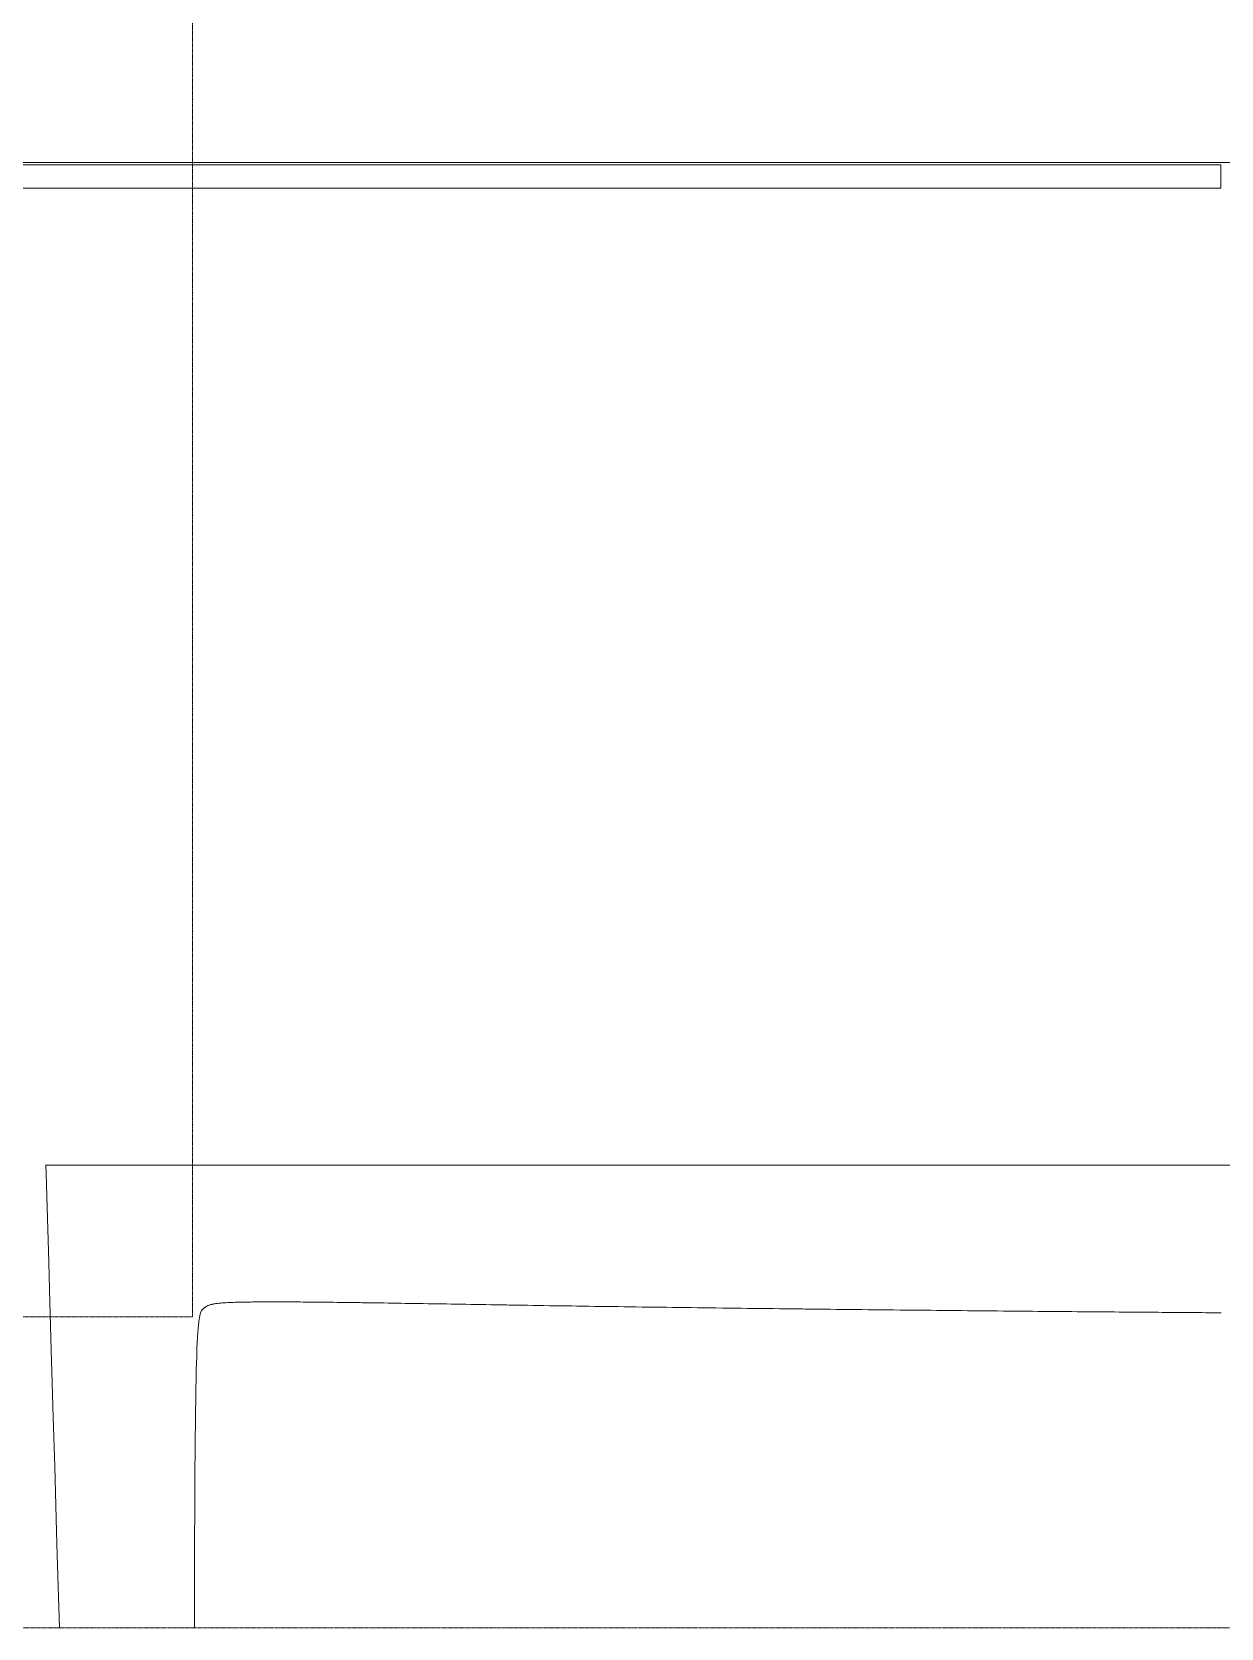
# Model space of a CAD drawing. Header units: inches. Extents: x -9418 to 110693, y 8585 to 209374.
# Drawn here: x -479 to 2563, y 8585 to 12668 of the extents above; entities that cross this region are included whole.
import ezdxf

# ---------------------------------------------------------------- set-up
doc = ezdxf.new("R2010")
doc.units = ezdxf.units.IN
doc.header["$MEASUREMENT"] = 0
doc.linetypes.add('Aligning Line 1_8_', pattern=[0.25, 0.125, -0.125])
for name, color, linetype, lineweight in [('0-1', 7, 'Continuous', 5), ('C-TOPO', 7, 'Continuous', 9), ('G-ANNO-SYMB', 111, 'Aligning Line 1_8_', 9)]:
    doc.layers.add(name, color=color, linetype=linetype, lineweight=lineweight)

# ---------------------------------------------------------------- blocks, each defined once
blk = doc.blocks.new('1750 Ox - Topography_rvt-1-SITE PLAN - TOPO WITH IMAGERY')
at = {"layer": 'C-TOPO'}
for p, q in [((-189.2, 12334.6), (-607.5, 12334.6)), ((-607.5, 12334.6), (-189.2, 12334.6)), ((0.1, 12334.6), (-189.2, 12334.6)), ((-189.2, 12334.6), (0.1, 12334.6)), ((147.4, 12334.6), (0.1, 12334.6)), ((0.1, 12334.6), (147.4, 12334.6)), ((2091.2, 12334.6), (147.4, 12334.6)), ((147.4, 12334.6), (2091.2, 12334.6)), ((2589.9, 12334.6), (2091.2, 12334.6)), ((2091.2, 12334.6), (2589.9, 12334.6)), ((-608.7, 12328.6), (-189.4, 12328.6)), ((-189.4, 12328.6), (-608.7, 12328.6)), ((-189.4, 12328.6), (-2.1, 12328.6)), ((-2.1, 12328.6), (-189.4, 12328.6)), ((-2.1, 12328.6), (143.5, 12328.6)), ((143.5, 12328.6), (-2.1, 12328.6)), ((143.5, 12328.6), (2092.3, 12328.6)), ((2092.3, 12328.6), (143.5, 12328.6)), ((2092.3, 12328.6), (2562.9, 12328.6)), ((2562.9, 12328.6), (2092.3, 12328.6)), ((2562.9, 12328.6), (2562.9, 12268.6)), ((2562.9, 12268.6), (2562.9, 12328.6)), ((-190.7, 12268.6), (-564.3, 12268.6)), ((-564.3, 12268.6), (-190.7, 12268.6)), ((-24.3, 12268.6), (-190.7, 12268.6)), ((-190.7, 12268.6), (-24.3, 12268.6)), ((105.1, 12268.6), (-24.3, 12268.6)), ((-24.3, 12268.6), (105.1, 12268.6)), ((2103.3, 12268.6), (105.1, 12268.6)), ((105.1, 12268.6), (2103.3, 12268.6)), ((2562.9, 12268.6), (2103.3, 12268.6)), ((2103.3, 12268.6), (2562.9, 12268.6)), ((-442.6, 9748.5), (-443.2, 9769.2)), ((-443.2, 9769.2), (-407.5, 9769.2)), ((-407.5, 9769.2), (-443.2, 9769.2)), ((-443.2, 9769.2), (-442.6, 9748.5)), ((-407.5, 9769.2), (-307.9, 9769.2)), ((-307.9, 9769.2), (-407.5, 9769.2)), ((-307.9, 9769.2), (-291.5, 9769.2)), ((-291.5, 9769.2), (-307.9, 9769.2)), ((-291.5, 9769.2), (-269.8, 9769.2)), ((-269.8, 9769.2), (-291.5, 9769.2)), ((-269.8, 9769.2), (-218.7, 9769.2)), ((-218.7, 9769.2), (-269.8, 9769.2)), ((-218.7, 9769.2), (-195.7, 9769.2)), ((-195.7, 9769.2), (-218.7, 9769.2)), ((-195.7, 9769.2), (-95.8, 9769.2)), ((-95.8, 9769.2), (-195.7, 9769.2)), ((-95.8, 9769.2), (-89.3, 9769.2)), ((-89.3, 9769.2), (-95.8, 9769.2)), ((-89.3, 9769.2), (73.1, 9769.2)), ((73.1, 9769.2), (-89.3, 9769.2)), ((73.1, 9769.2), (74.2, 9769.2)), ((74.2, 9769.2), (73.1, 9769.2)), ((74.2, 9769.2), (74.9, 9769.2)), ((74.9, 9769.2), (74.2, 9769.2)), ((74.9, 9769.2), (111.7, 9769.2)), ((111.7, 9769.2), (74.9, 9769.2)), ((111.7, 9769.2), (252.3, 9769.2)), ((252.3, 9769.2), (111.7, 9769.2)), ((252.3, 9769.2), (256, 9769.2)), ((256, 9769.2), (252.3, 9769.2)), ((256, 9769.2), (357.3, 9769.2)), ((357.3, 9769.2), (256, 9769.2)), ((357.3, 9769.2), (360.4, 9769.2)), ((360.4, 9769.2), (357.3, 9769.2)), ((360.4, 9769.2), (362.4, 9769.2)), ((362.4, 9769.2), (360.4, 9769.2)), ((362.4, 9769.2), (366, 9769.2)), ((366, 9769.2), (362.4, 9769.2)), ((366, 9769.2), (374.4, 9769.2)), ((374.4, 9769.2), (366, 9769.2)), ((374.4, 9769.2), (581.3, 9769.2)), ((581.3, 9769.2), (374.4, 9769.2)), ((581.3, 9769.2), (593.2, 9769.2)), ((593.2, 9769.2), (581.3, 9769.2)), ((593.2, 9769.2), (660.9, 9769.2)), ((660.9, 9769.2), (593.2, 9769.2)), ((660.9, 9769.2), (670.4, 9769.2)), ((670.4, 9769.2), (660.9, 9769.2)), ((670.4, 9769.2), (845.4, 9769.2)), ((845.4, 9769.2), (670.4, 9769.2)), ((845.4, 9769.2), (846.1, 9769.2)), ((846.1, 9769.2), (845.4, 9769.2)), ((846.1, 9769.2), (853.2, 9769.2)), ((853.2, 9769.2), (846.1, 9769.2)), ((853.2, 9769.2), (934.7, 9769.2)), ((934.7, 9769.2), (853.2, 9769.2)), ((934.7, 9769.2), (952.3, 9769.2)), ((952.3, 9769.2), (934.7, 9769.2)), ((952.3, 9769.2), (994, 9769.2)), ((994, 9769.2), (952.3, 9769.2)), ((994, 9769.2), (1136.8, 9769.2)), ((1136.8, 9769.2), (994, 9769.2)), ((1136.8, 9769.2), (1173.4, 9769.2)), ((1173.4, 9769.2), (1136.8, 9769.2)), ((1173.4, 9769.2), (1203.9, 9769.2)), ((1203.9, 9769.2), (1173.4, 9769.2)), ((1203.9, 9769.2), (1370.7, 9769.2)), ((1370.7, 9769.2), (1203.9, 9769.2)), ((1370.7, 9769.2), (1442.6, 9769.2)), ((1442.6, 9769.2), (1370.7, 9769.2)), ((1442.6, 9769.2), (1497.1, 9769.2)), ((1497.1, 9769.2), (1442.6, 9769.2)), ((1497.1, 9769.2), (1518.1, 9769.2)), ((1518.1, 9769.2), (1497.1, 9769.2)), ((1518.1, 9769.2), (1606.2, 9769.2)), ((1606.2, 9769.2), (1518.1, 9769.2)), ((1606.2, 9769.2), (1728.4, 9769.2)), ((1728.4, 9769.2), (1606.2, 9769.2)), ((1728.4, 9769.2), (1743.5, 9769.2)), ((1743.5, 9769.2), (1728.4, 9769.2)), ((1743.5, 9769.2), (1792.1, 9769.2)), ((1792.1, 9769.2), (1743.5, 9769.2)), ((1792.1, 9769.2), (1977.1, 9769.2)), ((1977.1, 9769.2), (1792.1, 9769.2)), ((1977.1, 9769.2), (1979.8, 9769.2)), ((1979.8, 9769.2), (1977.1, 9769.2)), ((1979.8, 9769.2), (2188.8, 9769.2)), ((2188.8, 9769.2), (1979.8, 9769.2)), ((2188.8, 9769.2), (2274, 9769.2)), ((2274, 9769.2), (2188.8, 9769.2)), ((2274, 9769.2), (2344.1, 9769.2)), ((2344.1, 9769.2), (2274, 9769.2)), ((2344.1, 9769.2), (2367.5, 9769.2)), ((2367.5, 9769.2), (2344.1, 9769.2)), ((2367.5, 9769.2), (2444.8, 9769.2)), ((2444.8, 9769.2), (2367.5, 9769.2)), ((2444.8, 9769.2), (2689, 9769.2)), ((2689, 9769.2), (2444.8, 9769.2)), ((-440.9, 9689.5), (-442.6, 9748.5)), ((-442.6, 9748.5), (-440.9, 9689.5)), ((-440.1, 9661.8), (-440.9, 9689.5)), ((-440.9, 9689.5), (-440.1, 9661.8)), ((-435.9, 9520.9), (-440.1, 9661.8)), ((-440.1, 9661.8), (-435.9, 9520.9)), ((-432.9, 9417.7), (-435.9, 9520.9)), ((-435.9, 9520.9), (-432.9, 9417.7)), ((-429.4, 9296.6), (-432.9, 9417.7)), ((-432.9, 9417.7), (-429.4, 9296.6)), ((-46.7, 9393.4), (-47.7, 9390.9)), ((-47.7, 9390.9), (-46.7, 9393.4)), ((-45.7, 9395.4), (-46.7, 9393.4)), ((-46.7, 9393.4), (-45.7, 9395.4)), ((-44.7, 9397), (-45.7, 9395.4)), ((-45.7, 9395.4), (-44.7, 9397)), ((-43.7, 9398.4), (-44.7, 9397)), ((-44.7, 9397), (-43.7, 9398.4)), ((-42.6, 9399.7), (-43.7, 9398.4)), ((-43.7, 9398.4), (-42.6, 9399.7)), ((-41.5, 9400.8), (-42.6, 9399.7)), ((-42.6, 9399.7), (-41.5, 9400.8)), ((-40.4, 9401.9), (-41.5, 9400.8)), ((-41.5, 9400.8), (-40.4, 9401.9)), ((-39.2, 9403), (-40.4, 9401.9)), ((-40.4, 9401.9), (-39.2, 9403)), ((-38, 9404), (-39.2, 9403)), ((-39.2, 9403), (-38, 9404)), ((-36.8, 9405), (-38, 9404)), ((-38, 9404), (-36.8, 9405)), ((-35.5, 9405.9), (-36.8, 9405)), ((-36.8, 9405), (-35.5, 9405.9)), ((-34.2, 9406.8), (-35.5, 9405.9)), ((-35.5, 9405.9), (-34.2, 9406.8)), ((-33.2, 9407.4), (-34.2, 9406.8)), ((-34.2, 9406.8), (-33.2, 9407.4)), ((-32.8, 9407.6), (-33.2, 9407.4)), ((-33.2, 9407.4), (-32.8, 9407.6)), ((-31.4, 9408.4), (-32.8, 9407.6)), ((-32.8, 9407.6), (-31.4, 9408.4)), ((-29.9, 9409.1), (-31.4, 9408.4)), ((-31.4, 9408.4), (-29.9, 9409.1)), ((-28.4, 9409.8), (-29.9, 9409.1)), ((-29.9, 9409.1), (-28.4, 9409.8)), ((-26.8, 9410.5), (-28.4, 9409.8)), ((-28.4, 9409.8), (-26.8, 9410.5)), ((-25.1, 9411.1), (-26.8, 9410.5)), ((-26.8, 9410.5), (-25.1, 9411.1)), ((-23.3, 9411.7), (-25.1, 9411.1)), ((-25.1, 9411.1), (-23.3, 9411.7)), ((-21.5, 9412.3), (-23.3, 9411.7)), ((-23.3, 9411.7), (-21.5, 9412.3)), ((-19.6, 9412.8), (-21.5, 9412.3)), ((-21.5, 9412.3), (-19.6, 9412.8)), ((-18.1, 9413.1), (-19.6, 9412.8)), ((-19.6, 9412.8), (-18.1, 9413.1)), ((-17.6, 9413.3), (-18.1, 9413.1)), ((-18.1, 9413.1), (-17.6, 9413.3)), ((-15.5, 9413.7), (-17.6, 9413.3)), ((-17.6, 9413.3), (-15.5, 9413.7)), ((-13.3, 9414.1), (-15.5, 9413.7)), ((-15.5, 9413.7), (-13.3, 9414.1)), ((-11.1, 9414.5), (-13.3, 9414.1)), ((-13.3, 9414.1), (-11.1, 9414.5)), ((-8.7, 9414.9), (-11.1, 9414.5)), ((-11.1, 9414.5), (-8.7, 9414.9)), ((-6.2, 9415.3), (-8.7, 9414.9)), ((-8.7, 9414.9), (-6.2, 9415.3)), ((-3.7, 9415.6), (-6.2, 9415.3)), ((-6.2, 9415.3), (-3.7, 9415.6)), ((-1, 9415.9), (-3.7, 9415.6)), ((-3.7, 9415.6), (-1, 9415.9)), ((1.8, 9416.2), (-1, 9415.9)), ((-1, 9415.9), (1.8, 9416.2)), ((4.7, 9416.4), (1.8, 9416.2)), ((1.8, 9416.2), (4.7, 9416.4)), ((7.8, 9416.7), (4.7, 9416.4)), ((4.7, 9416.4), (7.8, 9416.7)), ((10.9, 9416.9), (7.8, 9416.7)), ((7.8, 9416.7), (10.9, 9416.9)), ((14.2, 9417.1), (10.9, 9416.9)), ((10.9, 9416.9), (14.2, 9417.1)), ((17.6, 9417.3), (14.2, 9417.1)), ((14.2, 9417.1), (17.6, 9417.3)), ((21.2, 9417.5), (17.6, 9417.3)), ((17.6, 9417.3), (21.2, 9417.5)), ((24.8, 9417.7), (21.2, 9417.5)), ((21.2, 9417.5), (24.8, 9417.7)), ((28.7, 9417.9), (24.8, 9417.7)), ((24.8, 9417.7), (28.7, 9417.9)), ((32.7, 9418), (28.7, 9417.9)), ((28.7, 9417.9), (32.7, 9418)), ((36.8, 9418.2), (32.7, 9418)), ((32.7, 9418), (36.8, 9418.2)), ((41, 9418.3), (36.8, 9418.2)), ((36.8, 9418.2), (41, 9418.3)), ((45.4, 9418.4), (41, 9418.3)), ((41, 9418.3), (45.4, 9418.4)), ((50, 9418.6), (45.4, 9418.4)), ((45.4, 9418.4), (50, 9418.6)), ((54.6, 9418.7), (50, 9418.6)), ((50, 9418.6), (54.6, 9418.7)), ((59.4, 9418.8), (54.6, 9418.7)), ((54.6, 9418.7), (59.4, 9418.8)), ((64.4, 9418.9), (59.4, 9418.8)), ((59.4, 9418.8), (64.4, 9418.9)), ((69.5, 9419), (64.4, 9418.9)), ((64.4, 9418.9), (69.5, 9419)), ((74.7, 9419.1), (69.5, 9419)), ((69.5, 9419), (74.7, 9419.1)), ((80.1, 9419.1), (74.7, 9419.1)), ((74.7, 9419.1), (80.1, 9419.1)), ((85.6, 9419.2), (80.1, 9419.1)), ((80.1, 9419.1), (85.6, 9419.2)), ((91.2, 9419.3), (85.6, 9419.2)), ((85.6, 9419.2), (91.2, 9419.3)), ((97, 9419.3), (91.2, 9419.3)), ((91.2, 9419.3), (97, 9419.3)), ((102.9, 9419.4), (97, 9419.3)), ((97, 9419.3), (102.9, 9419.4)), ((109, 9419.4), (102.9, 9419.4)), ((102.9, 9419.4), (109, 9419.4)), ((115.1, 9419.4), (109, 9419.4)), ((109, 9419.4), (115.1, 9419.4)), ((121.4, 9419.4), (115.1, 9419.4)), ((115.1, 9419.4), (121.4, 9419.4)), ((127.9, 9419.5), (121.4, 9419.4)), ((121.4, 9419.4), (127.9, 9419.5)), ((134.5, 9419.5), (127.9, 9419.5)), ((127.9, 9419.5), (134.5, 9419.5)), ((141.2, 9419.5), (134.5, 9419.5)), ((134.5, 9419.5), (141.2, 9419.5)), ((148, 9419.5), (141.2, 9419.5)), ((141.2, 9419.5), (148, 9419.5)), ((155, 9419.5), (148, 9419.5)), ((148, 9419.5), (155, 9419.5)), ((162.1, 9419.4), (155, 9419.5)), ((155, 9419.5), (162.1, 9419.4)), ((169.3, 9419.4), (162.1, 9419.4)), ((162.1, 9419.4), (169.3, 9419.4)), ((172.7, 9419.4), (169.3, 9419.4)), ((169.3, 9419.4), (172.7, 9419.4)), ((176.6, 9419.4), (172.7, 9419.4)), ((172.7, 9419.4), (176.6, 9419.4)), ((184.1, 9419.3), (176.6, 9419.4)), ((176.6, 9419.4), (184.1, 9419.3)), ((191.7, 9419.3), (184.1, 9419.3)), ((184.1, 9419.3), (191.7, 9419.3)), ((193, 9419.3), (191.7, 9419.3)), ((191.7, 9419.3), (193, 9419.3)), ((199.4, 9419.3), (193, 9419.3)), ((193, 9419.3), (199.4, 9419.3)), ((207.3, 9419.2), (199.4, 9419.3)), ((199.4, 9419.3), (207.3, 9419.2)), ((215.3, 9419.1), (207.3, 9419.2)), ((207.3, 9419.2), (215.3, 9419.1)), ((223.4, 9419.1), (215.3, 9419.1)), ((215.3, 9419.1), (223.4, 9419.1)), ((231.6, 9419), (223.4, 9419.1)), ((223.4, 9419.1), (231.6, 9419)), ((240, 9418.9), (231.6, 9419)), ((231.6, 9419), (240, 9418.9)), ((248.5, 9418.8), (240, 9418.9)), ((240, 9418.9), (248.5, 9418.8)), ((257.1, 9418.8), (248.5, 9418.8)), ((248.5, 9418.8), (257.1, 9418.8)), ((265.8, 9418.7), (257.1, 9418.8)), ((257.1, 9418.8), (265.8, 9418.7)), ((274.7, 9418.6), (265.8, 9418.7)), ((265.8, 9418.7), (274.7, 9418.6)), ((283.6, 9418.5), (274.7, 9418.6)), ((274.7, 9418.6), (283.6, 9418.5)), ((286.8, 9418.4), (283.6, 9418.5)), ((283.6, 9418.5), (286.8, 9418.4)), ((292.7, 9418.3), (286.8, 9418.4)), ((286.8, 9418.4), (292.7, 9418.3)), ((301.9, 9418.2), (292.7, 9418.3)), ((292.7, 9418.3), (301.9, 9418.2)), ((311.2, 9418.1), (301.9, 9418.2)), ((301.9, 9418.2), (311.2, 9418.1)), ((320.7, 9418), (311.2, 9418.1)), ((311.2, 9418.1), (320.7, 9418)), ((330.3, 9417.9), (320.7, 9418)), ((320.7, 9418), (330.3, 9417.9)), ((339.9, 9417.7), (330.3, 9417.9)), ((330.3, 9417.9), (339.9, 9417.7)), ((349.7, 9417.6), (339.9, 9417.7)), ((339.9, 9417.7), (349.7, 9417.6)), ((359.7, 9417.5), (349.7, 9417.6)), ((349.7, 9417.6), (359.7, 9417.5)), ((360.8, 9417.5), (359.7, 9417.5)), ((359.7, 9417.5), (360.8, 9417.5)), ((366.2, 9417.4), (360.8, 9417.5)), ((360.8, 9417.5), (366.2, 9417.4)), ((369.7, 9417.3), (366.2, 9417.4)), ((366.2, 9417.4), (369.7, 9417.3)), ((379.8, 9417.2), (369.7, 9417.3)), ((369.7, 9417.3), (379.8, 9417.2)), ((390.1, 9417), (379.8, 9417.2)), ((379.8, 9417.2), (390.1, 9417)), ((400.5, 9416.9), (390.1, 9417)), ((390.1, 9417), (400.5, 9416.9)), ((411, 9416.7), (400.5, 9416.9)), ((400.5, 9416.9), (411, 9416.7)), ((421.6, 9416.6), (411, 9416.7)), ((411, 9416.7), (421.6, 9416.6)), ((432.3, 9416.4), (421.6, 9416.6)), ((421.6, 9416.6), (432.3, 9416.4)), ((442.1, 9416.2), (432.3, 9416.4)), ((432.3, 9416.4), (442.1, 9416.2)), ((443.1, 9416.2), (442.1, 9416.2)), ((442.1, 9416.2), (443.1, 9416.2)), ((454, 9416), (443.1, 9416.2)), ((443.1, 9416.2), (454, 9416)), ((465.1, 9415.9), (454, 9416)), ((454, 9416), (465.1, 9415.9)), ((466.1, 9415.9), (465.1, 9415.9)), ((465.1, 9415.9), (466.1, 9415.9)), ((476.2, 9415.7), (466.1, 9415.9)), ((466.1, 9415.9), (476.2, 9415.7)), ((487.5, 9415.5), (476.2, 9415.7)), ((476.2, 9415.7), (487.5, 9415.5)), ((498.9, 9415.3), (487.5, 9415.5)), ((487.5, 9415.5), (498.9, 9415.3)), ((510.4, 9415.1), (498.9, 9415.3)), ((498.9, 9415.3), (510.4, 9415.1)), ((522, 9415), (510.4, 9415.1)), ((510.4, 9415.1), (522, 9415)), ((533.7, 9414.8), (522, 9415)), ((522, 9415), (533.7, 9414.8)), ((545.5, 9414.6), (533.7, 9414.8)), ((533.7, 9414.8), (545.5, 9414.6)), ((557.4, 9414.4), (545.5, 9414.6)), ((545.5, 9414.6), (557.4, 9414.4)), ((569.4, 9414.2), (557.4, 9414.4)), ((557.4, 9414.4), (569.4, 9414.2)), ((581.5, 9414), (569.4, 9414.2)), ((569.4, 9414.2), (581.5, 9414)), ((593.8, 9413.8), (581.5, 9414)), ((581.5, 9414), (593.8, 9413.8)), ((605.8, 9413.6), (593.8, 9413.8)), ((593.8, 9413.8), (605.8, 9413.6)), ((606.1, 9413.6), (605.8, 9413.6)), ((605.8, 9413.6), (606.1, 9413.6)), ((612.8, 9413.5), (606.1, 9413.6)), ((606.1, 9413.6), (612.8, 9413.5)), ((618.5, 9413.4), (612.8, 9413.5)), ((612.8, 9413.5), (618.5, 9413.4)), ((631.1, 9413.2), (618.5, 9413.4)), ((618.5, 9413.4), (631.1, 9413.2)), ((643.7, 9413), (631.1, 9413.2)), ((631.1, 9413.2), (643.7, 9413)), ((656.4, 9412.8), (643.7, 9413)), ((643.7, 9413), (656.4, 9412.8)), ((669.3, 9412.5), (656.4, 9412.8)), ((656.4, 9412.8), (669.3, 9412.5)), ((682.2, 9412.3), (669.3, 9412.5)), ((669.3, 9412.5), (682.2, 9412.3)), ((695.3, 9412.1), (682.2, 9412.3)), ((682.2, 9412.3), (695.3, 9412.1)), ((708.4, 9411.9), (695.3, 9412.1)), ((695.3, 9412.1), (708.4, 9411.9)), ((715.3, 9411.8), (708.4, 9411.9)), ((708.4, 9411.9), (715.3, 9411.8)), ((721.7, 9411.7), (715.3, 9411.8)), ((715.3, 9411.8), (721.7, 9411.7)), ((735, 9411.5), (721.7, 9411.7)), ((721.7, 9411.7), (735, 9411.5)), ((741.6, 9411.4), (735, 9411.5)), ((735, 9411.5), (741.6, 9411.4)), ((748.4, 9411.3), (741.6, 9411.4)), ((741.6, 9411.4), (748.4, 9411.3)), ((762, 9411), (748.4, 9411.3)), ((748.4, 9411.3), (762, 9411)), ((775.6, 9410.8), (762, 9411)), ((762, 9411), (775.6, 9410.8)), ((789.3, 9410.6), (775.6, 9410.8)), ((775.6, 9410.8), (789.3, 9410.6)), ((803.1, 9410.4), (789.3, 9410.6)), ((789.3, 9410.6), (803.1, 9410.4)), ((817.1, 9410.2), (803.1, 9410.4)), ((803.1, 9410.4), (817.1, 9410.2)), ((831.1, 9410), (817.1, 9410.2)), ((817.1, 9410.2), (831.1, 9410)), ((845.2, 9409.7), (831.1, 9410)), ((831.1, 9410), (845.2, 9409.7)), ((859.4, 9409.5), (845.2, 9409.7)), ((845.2, 9409.7), (859.4, 9409.5)), ((873.7, 9409.3), (859.4, 9409.5)), ((859.4, 9409.5), (873.7, 9409.3)), ((888, 9409.1), (873.7, 9409.3)), ((873.7, 9409.3), (888, 9409.1)), ((902.5, 9408.9), (888, 9409.1)), ((888, 9409.1), (902.5, 9408.9)), ((915.5, 9408.7), (902.5, 9408.9)), ((902.5, 9408.9), (915.5, 9408.7)), ((917.1, 9408.6), (915.5, 9408.7)), ((915.5, 9408.7), (917.1, 9408.6)), ((929.6, 9408.5), (917.1, 9408.6)), ((917.1, 9408.6), (929.6, 9408.5)), ((931.7, 9408.4), (929.6, 9408.5)), ((929.6, 9408.5), (931.7, 9408.4)), ((946.5, 9408.2), (931.7, 9408.4)), ((931.7, 9408.4), (946.5, 9408.2)), ((961.3, 9408), (946.5, 9408.2)), ((946.5, 9408.2), (961.3, 9408)), ((976.2, 9407.8), (961.3, 9408)), ((961.3, 9408), (976.2, 9407.8)), ((991.2, 9407.6), (976.2, 9407.8)), ((976.2, 9407.8), (991.2, 9407.6)), ((1006.2, 9407.4), (991.2, 9407.6)), ((991.2, 9407.6), (1006.2, 9407.4)), ((1021.4, 9407.2), (1006.2, 9407.4)), ((1006.2, 9407.4), (1021.4, 9407.2)), ((1036.6, 9406.9), (1021.4, 9407.2)), ((1021.4, 9407.2), (1036.6, 9406.9)), ((1051.9, 9406.7), (1036.6, 9406.9)), ((1036.6, 9406.9), (1051.9, 9406.7)), ((1067, 9406.5), (1051.9, 9406.7)), ((1051.9, 9406.7), (1067, 9406.5)), ((1067.2, 9406.5), (1067, 9406.5)), ((1067, 9406.5), (1067.2, 9406.5)), ((1082.6, 9406.3), (1067.2, 9406.5)), ((1067.2, 9406.5), (1082.6, 9406.3)), ((1095.9, 9406.1), (1082.6, 9406.3)), ((1082.6, 9406.3), (1095.9, 9406.1)), ((1098.1, 9406.1), (1095.9, 9406.1)), ((1095.9, 9406.1), (1098.1, 9406.1)), ((1113.6, 9405.9), (1098.1, 9406.1)), ((1098.1, 9406.1), (1113.6, 9405.9)), ((1129.2, 9405.7), (1113.6, 9405.9)), ((1113.6, 9405.9), (1129.2, 9405.7)), ((1144.9, 9405.5), (1129.2, 9405.7)), ((1129.2, 9405.7), (1144.9, 9405.5)), ((1160.6, 9405.3), (1144.9, 9405.5)), ((1144.9, 9405.5), (1160.6, 9405.3)), ((1176.3, 9405.1), (1160.6, 9405.3)), ((1160.6, 9405.3), (1176.3, 9405.1)), ((1192.1, 9404.9), (1176.3, 9405.1)), ((1176.3, 9405.1), (1192.1, 9404.9)), ((1194.3, 9404.8), (1192.1, 9404.9)), ((1192.1, 9404.9), (1194.3, 9404.8)), ((1208, 9404.7), (1194.3, 9404.8)), ((1194.3, 9404.8), (1208, 9404.7)), ((1223.9, 9404.5), (1208, 9404.7)), ((1208, 9404.7), (1223.9, 9404.5)), ((1239.8, 9404.3), (1223.9, 9404.5)), ((1223.9, 9404.5), (1239.8, 9404.3)), ((1255.8, 9404.1), (1239.8, 9404.3)), ((1239.8, 9404.3), (1255.8, 9404.1)), ((1271.8, 9403.9), (1255.8, 9404.1)), ((1255.8, 9404.1), (1271.8, 9403.9)), ((1287.8, 9403.7), (1271.8, 9403.9)), ((1271.8, 9403.9), (1287.8, 9403.7)), ((1303.9, 9403.5), (1287.8, 9403.7)), ((1287.8, 9403.7), (1303.9, 9403.5)), ((1320, 9403.3), (1303.9, 9403.5)), ((1303.9, 9403.5), (1320, 9403.3)), ((1335.7, 9403.1), (1320, 9403.3)), ((1320, 9403.3), (1335.7, 9403.1)), ((1336.2, 9403.1), (1335.7, 9403.1)), ((1335.7, 9403.1), (1336.2, 9403.1)), ((1352.3, 9402.9), (1336.2, 9403.1)), ((1336.2, 9403.1), (1352.3, 9402.9)), ((1368.5, 9402.7), (1352.3, 9402.9)), ((1352.3, 9402.9), (1368.5, 9402.7)), ((1384.7, 9402.5), (1368.5, 9402.7)), ((1368.5, 9402.7), (1384.7, 9402.5)), ((1400.9, 9402.3), (1384.7, 9402.5)), ((1384.7, 9402.5), (1400.9, 9402.3)), ((1417.2, 9402.1), (1400.9, 9402.3)), ((1400.9, 9402.3), (1417.2, 9402.1)), ((1418, 9402.1), (1417.2, 9402.1)), ((1417.2, 9402.1), (1418, 9402.1)), ((1433.4, 9401.9), (1418, 9402.1)), ((1418, 9402.1), (1433.4, 9401.9)), ((1449.7, 9401.8), (1433.4, 9401.9)), ((1433.4, 9401.9), (1449.7, 9401.8)), ((1465.9, 9401.6), (1449.7, 9401.8)), ((1449.7, 9401.8), (1465.9, 9401.6)), ((1482.2, 9401.4), (1465.9, 9401.6)), ((1465.9, 9401.6), (1482.2, 9401.4)), ((1492.9, 9401.3), (1482.2, 9401.4)), ((1482.2, 9401.4), (1492.9, 9401.3)), ((1498.5, 9401.2), (1492.9, 9401.3)), ((1492.9, 9401.3), (1498.5, 9401.2)), ((1514.7, 9401), (1498.5, 9401.2)), ((1498.5, 9401.2), (1514.7, 9401)), ((1531, 9400.8), (1514.7, 9401)), ((1514.7, 9401), (1531, 9400.8)), ((1547.3, 9400.7), (1531, 9400.8)), ((1531, 9400.8), (1547.3, 9400.7)), ((1563.5, 9400.5), (1547.3, 9400.7)), ((1547.3, 9400.7), (1563.5, 9400.5)), ((1579.8, 9400.3), (1563.5, 9400.5)), ((1563.5, 9400.5), (1579.8, 9400.3)), ((1596, 9400.1), (1579.8, 9400.3)), ((1579.8, 9400.3), (1596, 9400.1)), ((1612.3, 9400), (1596, 9400.1)), ((1596, 9400.1), (1612.3, 9400)), ((1628.5, 9399.8), (1612.3, 9400)), ((1612.3, 9400), (1628.5, 9399.8)), ((1644.7, 9399.6), (1628.5, 9399.8)), ((1628.5, 9399.8), (1644.7, 9399.6)), ((1660.9, 9399.4), (1644.7, 9399.6)), ((1644.7, 9399.6), (1660.9, 9399.4)), ((1677, 9399.3), (1660.9, 9399.4)), ((1660.9, 9399.4), (1677, 9399.3)), ((1693.1, 9399.1), (1677, 9399.3)), ((1677, 9399.3), (1693.1, 9399.1)), ((1709.2, 9398.9), (1693.1, 9399.1)), ((1693.1, 9399.1), (1709.2, 9398.9)), ((1725.3, 9398.8), (1709.2, 9398.9)), ((1709.2, 9398.9), (1725.3, 9398.8)), ((1741.3, 9398.6), (1725.3, 9398.8)), ((1725.3, 9398.8), (1741.3, 9398.6)), ((1757.3, 9398.4), (1741.3, 9398.6)), ((1741.3, 9398.6), (1757.3, 9398.4)), ((1773.3, 9398.3), (1757.3, 9398.4)), ((1757.3, 9398.4), (1773.3, 9398.3)), ((1789.2, 9398.1), (1773.3, 9398.3)), ((1773.3, 9398.3), (1789.2, 9398.1)), ((1801.5, 9398), (1789.2, 9398.1)), ((1789.2, 9398.1), (1801.5, 9398)), ((1805.1, 9398), (1801.5, 9398)), ((1801.5, 9398), (1805.1, 9398)), ((1810.9, 9397.9), (1805.1, 9398)), ((1805.1, 9398), (1810.9, 9397.9)), ((1815.8, 9397.8), (1810.9, 9397.9)), ((1810.9, 9397.9), (1815.8, 9397.8)), ((1820.9, 9397.8), (1815.8, 9397.8)), ((1815.8, 9397.8), (1820.9, 9397.8)), ((1836.7, 9397.6), (1820.9, 9397.8)), ((1820.9, 9397.8), (1836.7, 9397.6)), ((1852.5, 9397.5), (1836.7, 9397.6)), ((1836.7, 9397.6), (1852.5, 9397.5)), ((1868.2, 9397.3), (1852.5, 9397.5)), ((1852.5, 9397.5), (1868.2, 9397.3)), ((1883.8, 9397.2), (1868.2, 9397.3)), ((1868.2, 9397.3), (1883.8, 9397.2)), ((1899.4, 9397), (1883.8, 9397.2)), ((1883.8, 9397.2), (1899.4, 9397)), ((1914.9, 9396.9), (1899.4, 9397)), ((1899.4, 9397), (1914.9, 9396.9)), ((1930.4, 9396.7), (1914.9, 9396.9)), ((1914.9, 9396.9), (1930.4, 9396.7)), ((1945.8, 9396.6), (1930.4, 9396.7)), ((1930.4, 9396.7), (1945.8, 9396.6)), ((1961.1, 9396.4), (1945.8, 9396.6)), ((1945.8, 9396.6), (1961.1, 9396.4)), ((1976.4, 9396.3), (1961.1, 9396.4)), ((1961.1, 9396.4), (1976.4, 9396.3)), ((1991.5, 9396.2), (1976.4, 9396.3)), ((1976.4, 9396.3), (1991.5, 9396.2)), ((2006.7, 9396), (1991.5, 9396.2)), ((1991.5, 9396.2), (2006.7, 9396)), ((2021.7, 9395.9), (2006.7, 9396)), ((2006.7, 9396), (2021.7, 9395.9)), ((2036.7, 9395.7), (2021.7, 9395.9)), ((2021.7, 9395.9), (2036.7, 9395.7)), ((2051.6, 9395.6), (2036.7, 9395.7)), ((2036.7, 9395.7), (2051.6, 9395.6)), ((2066.4, 9395.5), (2051.6, 9395.6)), ((2051.6, 9395.6), (2066.4, 9395.5)), ((2081.1, 9395.3), (2066.4, 9395.5)), ((2066.4, 9395.5), (2081.1, 9395.3)), ((2095.7, 9395.2), (2081.1, 9395.3)), ((2081.1, 9395.3), (2095.7, 9395.2)), ((2110.2, 9395.1), (2095.7, 9395.2)), ((2095.7, 9395.2), (2110.2, 9395.1)), ((2121.9, 9395), (2110.2, 9395.1)), ((2110.2, 9395.1), (2121.9, 9395)), ((2124.7, 9395), (2121.9, 9395)), ((2121.9, 9395), (2124.7, 9395)), ((2139, 9394.8), (2124.7, 9395)), ((2124.7, 9395), (2139, 9394.8)), ((2142.3, 9394.8), (2139, 9394.8)), ((2139, 9394.8), (2142.3, 9394.8)), ((2153.3, 9394.7), (2142.3, 9394.8)), ((2142.3, 9394.8), (2153.3, 9394.7)), ((2163.7, 9394.6), (2153.3, 9394.7)), ((2153.3, 9394.7), (2163.7, 9394.6)), ((2167.5, 9394.6), (2163.7, 9394.6)), ((2163.7, 9394.6), (2167.5, 9394.6)), ((2181.5, 9394.5), (2167.5, 9394.6)), ((2167.5, 9394.6), (2181.5, 9394.5)), ((2195.5, 9394.3), (2181.5, 9394.5)), ((2181.5, 9394.5), (2195.5, 9394.3)), ((2209.3, 9394.2), (2195.5, 9394.3)), ((2195.5, 9394.3), (2209.3, 9394.2)), ((2223, 9394.1), (2209.3, 9394.2)), ((2209.3, 9394.2), (2223, 9394.1)), ((2236.7, 9394), (2223, 9394.1)), ((2223, 9394.1), (2236.7, 9394)), ((2250.2, 9393.9), (2236.7, 9394)), ((2236.7, 9394), (2250.2, 9393.9)), ((2263.6, 9393.8), (2250.2, 9393.9)), ((2250.2, 9393.9), (2263.6, 9393.8)), ((2276.8, 9393.7), (2263.6, 9393.8)), ((2263.6, 9393.8), (2276.8, 9393.7)), ((2290, 9393.6), (2276.8, 9393.7)), ((2276.8, 9393.7), (2290, 9393.6)), ((2303, 9393.5), (2290, 9393.6)), ((2290, 9393.6), (2303, 9393.5)), ((2315.9, 9393.4), (2303, 9393.5)), ((2303, 9393.5), (2315.9, 9393.4)), ((2328.7, 9393.3), (2315.9, 9393.4)), ((2315.9, 9393.4), (2328.7, 9393.3)), ((2341.4, 9393.2), (2328.7, 9393.3)), ((2328.7, 9393.3), (2341.4, 9393.2)), ((2353.9, 9393.1), (2341.4, 9393.2)), ((2341.4, 9393.2), (2353.9, 9393.1)), ((2366.2, 9393), (2353.9, 9393.1)), ((2353.9, 9393.1), (2366.2, 9393)), ((2368.1, 9393), (2366.2, 9393)), ((2366.2, 9393), (2368.1, 9393)), ((2378.5, 9392.9), (2368.1, 9393)), ((2368.1, 9393), (2378.5, 9392.9)), ((2390.6, 9392.8), (2378.5, 9392.9)), ((2378.5, 9392.9), (2390.6, 9392.8)), ((2402.6, 9392.7), (2390.6, 9392.8)), ((2390.6, 9392.8), (2402.6, 9392.7)), ((2413.1, 9392.6), (2402.6, 9392.7)), ((2402.6, 9392.7), (2413.1, 9392.6)), ((2414.4, 9392.6), (2413.1, 9392.6)), ((2413.1, 9392.6), (2414.4, 9392.6)), ((2426, 9392.5), (2414.4, 9392.6)), ((2414.4, 9392.6), (2426, 9392.5)), ((2437.6, 9392.5), (2426, 9392.5)), ((2426, 9392.5), (2437.6, 9392.5)), ((2448.9, 9392.4), (2437.6, 9392.5)), ((2437.6, 9392.5), (2448.9, 9392.4)), ((2460.1, 9392.3), (2448.9, 9392.4)), ((2448.9, 9392.4), (2460.1, 9392.3)), ((2471.2, 9392.2), (2460.1, 9392.3)), ((2460.1, 9392.3), (2471.2, 9392.2)), ((2482.1, 9392.1), (2471.2, 9392.2)), ((2471.2, 9392.2), (2482.1, 9392.1)), ((2492.9, 9392.1), (2482.1, 9392.1)), ((2482.1, 9392.1), (2492.9, 9392.1)), ((2503.5, 9392), (2492.9, 9392.1)), ((2492.9, 9392.1), (2503.5, 9392)), ((2514, 9391.9), (2503.5, 9392)), ((2503.5, 9392), (2514, 9391.9)), ((2524.3, 9391.8), (2514, 9391.9)), ((2514, 9391.9), (2524.3, 9391.8)), ((-52.9, 9359.8), (-53.7, 9350.9)), ((-53.7, 9350.9), (-52.9, 9359.8)), ((-52.1, 9367.5), (-52.9, 9359.8)), ((-52.9, 9359.8), (-52.1, 9367.5)), ((-51.8, 9370), (-52.1, 9367.5)), ((-52.1, 9367.5), (-51.8, 9370)), ((-51.3, 9374), (-51.8, 9370)), ((-51.8, 9370), (-51.3, 9374)), ((-50.4, 9379.5), (-51.3, 9374)), ((-51.3, 9374), (-50.4, 9379.5)), ((-49.5, 9384.1), (-50.4, 9379.5)), ((-50.4, 9379.5), (-49.5, 9384.1)), ((-48.6, 9387.8), (-49.5, 9384.1)), ((-49.5, 9384.1), (-48.6, 9387.8)), ((-47.7, 9390.9), (-48.6, 9387.8)), ((-48.6, 9387.8), (-47.7, 9390.9)), ((2534.4, 9391.7), (2524.3, 9391.8)), ((2524.3, 9391.8), (2534.4, 9391.7)), ((2544.5, 9391.7), (2534.4, 9391.7)), ((2534.4, 9391.7), (2544.5, 9391.7)), ((2554.4, 9391.6), (2544.5, 9391.7)), ((2544.5, 9391.7), (2554.4, 9391.6)), ((2564.1, 9391.5), (2554.4, 9391.6)), ((2554.4, 9391.6), (2564.1, 9391.5)), ((-55.8, 9315.6), (-56.5, 9300.7)), ((-56.5, 9300.7), (-55.8, 9315.6)), ((-55.1, 9328.9), (-55.8, 9315.6)), ((-55.8, 9315.6), (-55.1, 9328.9)), ((-54.4, 9340.7), (-55.1, 9328.9)), ((-55.1, 9328.9), (-54.4, 9340.7)), ((-53.7, 9350.9), (-54.4, 9340.7)), ((-54.4, 9340.7), (-53.7, 9350.9)), ((-426.9, 9212.4), (-429.4, 9296.6)), ((-429.4, 9296.6), (-426.9, 9212.4)), ((-57.3, 9276), (-57.7, 9265.2)), ((-57.7, 9265.2), (-57.3, 9276)), ((-57.1, 9283.9), (-57.3, 9276)), ((-57.3, 9276), (-57.1, 9283.9)), ((-56.5, 9300.7), (-57.1, 9283.9)), ((-57.1, 9283.9), (-56.5, 9300.7)), ((-58.2, 9244.5), (-58.8, 9221.7)), ((-58.8, 9221.7), (-58.2, 9244.5)), ((-57.7, 9265.2), (-58.2, 9244.5)), ((-58.2, 9244.5), (-57.7, 9265.2)), ((-424.3, 9123.2), (-426.9, 9212.4)), ((-426.9, 9212.4), (-424.3, 9123.2)), ((-59.3, 9196.6), (-59.8, 9169.2)), ((-59.8, 9169.2), (-59.3, 9196.6)), ((-58.8, 9221.7), (-59.3, 9196.6)), ((-59.3, 9196.6), (-58.8, 9221.7)), ((-59.8, 9169.2), (-60.2, 9139.3)), ((-60.2, 9139.3), (-59.8, 9169.2)), ((-420.6, 8998.6), (-424.3, 9123.2)), ((-424.3, 9123.2), (-420.6, 8998.6)), ((-60.6, 9106.4), (-61, 9071.8)), ((-61, 9071.8), (-60.6, 9106.4)), ((-60.2, 9139.3), (-60.6, 9106.9)), ((-60.6, 9106.9), (-60.2, 9139.3)), ((-60.6, 9106.9), (-60.6, 9106.4)), ((-60.6, 9106.4), (-60.6, 9106.9)), ((-61, 9071.8), (-61.4, 9033.9)), ((-61.4, 9033.9), (-61, 9071.8)), ((-61.4, 9032.8), (-61.7, 8993.2)), ((-61.7, 8993.2), (-61.4, 9032.8)), ((-61.4, 9033.9), (-61.4, 9032.8)), ((-61.4, 9032.8), (-61.4, 9033.9)), ((-415.7, 8831.6), (-420.6, 8998.6)), ((-420.6, 8998.6), (-415.7, 8831.6)), ((-61.7, 8989.1), (-62, 8949.4)), ((-62, 8949.4), (-61.7, 8989.1)), ((-61.7, 8993.2), (-61.7, 8989.1)), ((-61.7, 8989.1), (-61.7, 8993.2)), ((-62, 8949.4), (-62.2, 8914.9)), ((-62.2, 8914.9), (-62, 8949.4)), ((-62.2, 8902.5), (-62.4, 8852.4)), ((-62.4, 8852.4), (-62.2, 8902.5)), ((-62.2, 8914.9), (-62.2, 8902.5)), ((-62.2, 8902.5), (-62.2, 8914.9)), ((-414, 8772.6), (-415.7, 8831.6)), ((-415.7, 8831.6), (-414, 8772.6)), ((-62.5, 8845), (-62.6, 8799)), ((-62.6, 8799), (-62.5, 8845)), ((-62.4, 8852.4), (-62.5, 8845)), ((-62.5, 8845), (-62.4, 8852.4)), ((-62.6, 8799), (-62.8, 8742.1)), ((-62.8, 8742.1), (-62.6, 8799)), ((-408.5, 8584.9), (-414, 8772.6)), ((-414, 8772.6), (-408.5, 8584.9)), ((-62.8, 8742.1), (-62.9, 8681.6)), ((-62.9, 8681.6), (-62.8, 8742.1)), ((-62.9, 8681.6), (-63, 8617.5)), ((-63, 8617.5), (-62.9, 8681.6)), ((-63, 8617.5), (-63, 8584.9)), ((-63, 8584.9), (-63, 8617.5))]:
    blk.add_line(p, q, dxfattribs=at)
blk = doc.blocks.new('1750 Ox - 2nd Phase_rvt-1-SITE PLAN - TOPO WITH IMAGERY')
at = {"layer": 'G-ANNO-SYMB'}
for p, q in [((-67.6, 12851.9), (-67.6, 9381.1)), ((-67.6, 9381.1), (-5309.2, 9381.1)), ((4312.7, 8585.3), (-9418.3, 8585.3))]:
    blk.add_line(p, q, dxfattribs=at)

msp = doc.modelspace()

# ---------------------------------------------------------------- block references
at = {"layer": '0-1'}
for name in ['1750 Ox - 2nd Phase_rvt-1-SITE PLAN - TOPO WITH IMAGERY', '1750 Ox - Topography_rvt-1-SITE PLAN - TOPO WITH IMAGERY']:
    msp.add_blockref(name, (0, 0), dxfattribs=at)

doc.saveas('drawing.dxf')
